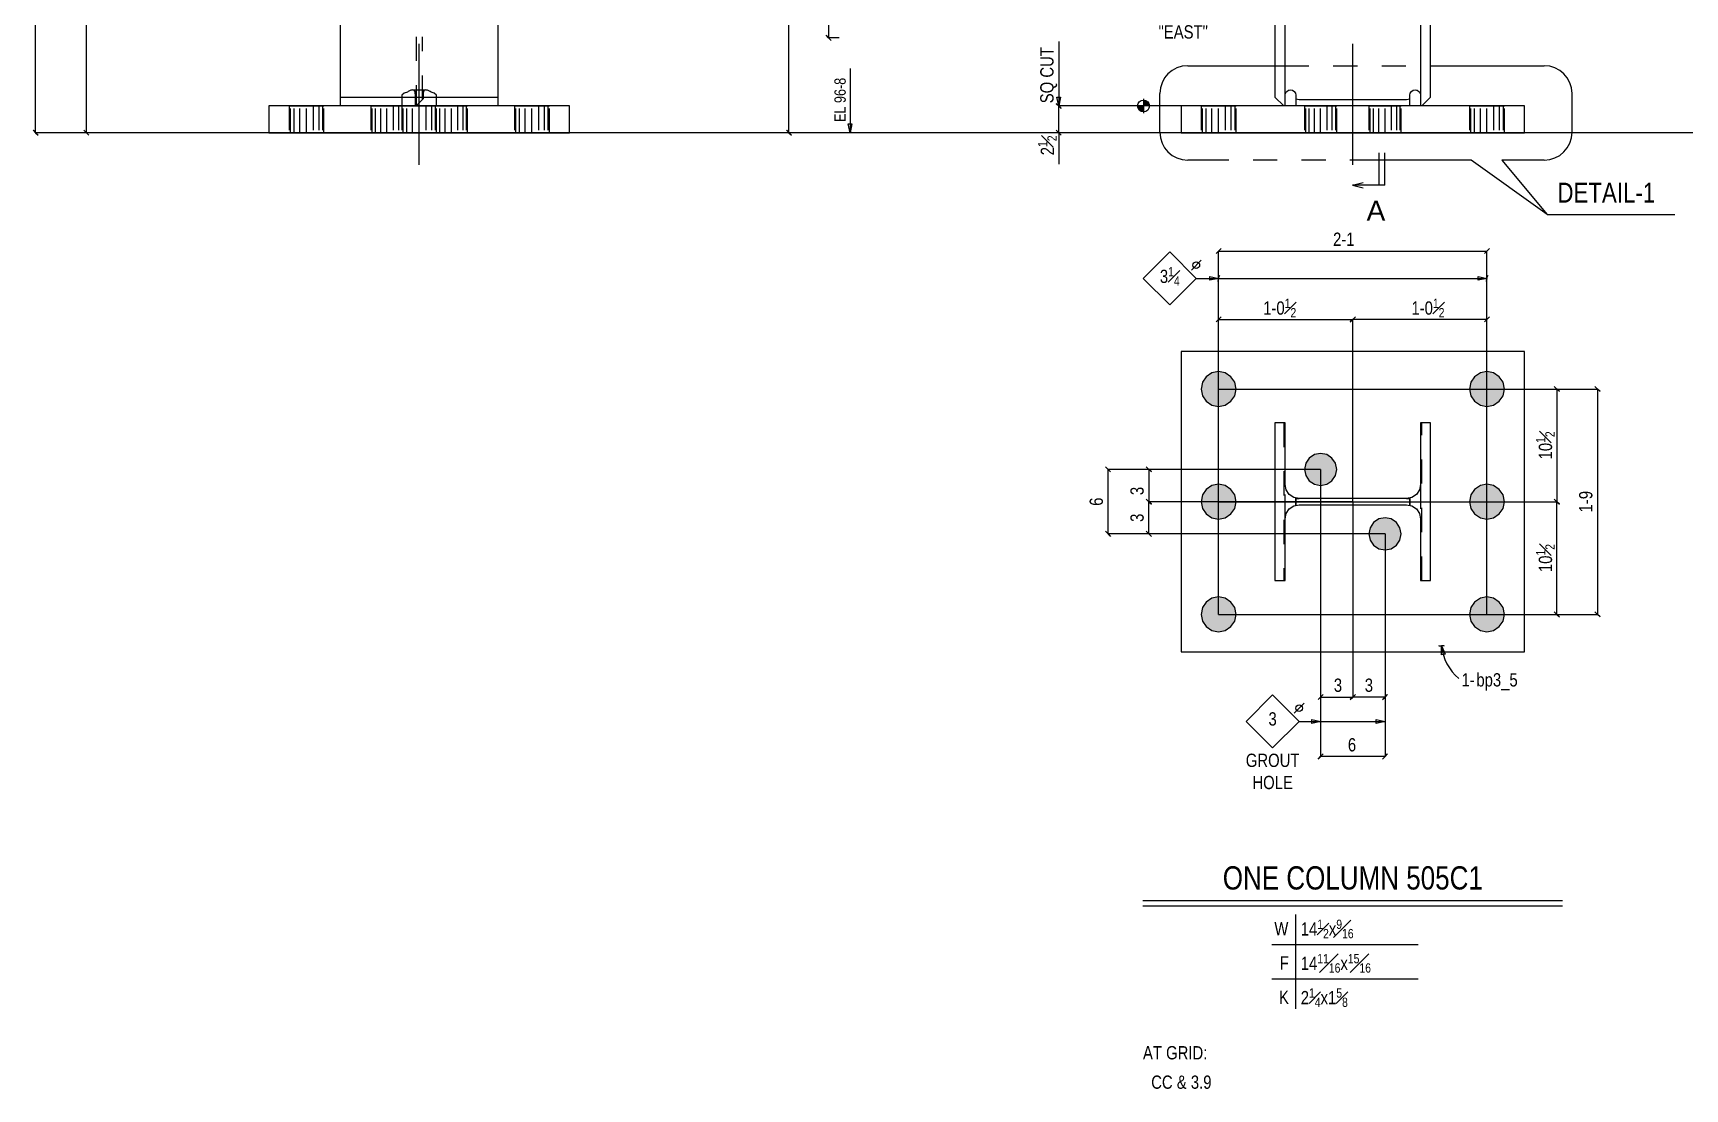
# Model space of a CAD drawing. Extents: x -282 to 52, y -129 to 139.
# Drawn here: x -280 to -126.1, y -129.1 to -30.7 of the extents above; entities that cross this region are included whole.
import ezdxf
from ezdxf.enums import TextEntityAlignment as Align

# ---------------------------------------------------------------- set-up
doc = ezdxf.new("R2010")
doc.units = 0
doc.header["$LTSCALE"] = 112.931405
doc.header["$MEASUREMENT"] = 0
for name, pattern in [('SDS2_5', [0.04, 0.02, -0.02]), ('SDS2_6', [0.2, 0.1, -0.05, 0, -0.05]), ('SDS2_8', [0.2, 0.1, -0.02, 0.02, -0.02, 0.02, -0.02])]:
    doc.linetypes.add(name, pattern=pattern)
doc.layers.get('0').update_dxf_attribs({"linetype": 'CONTINUOUS'})
for name, color, linetype in [('OUTLINE', 7, 'CONTINUOUS'), ('SYSTEM_ANNOTATION', 7, 'CONTINUOUS'), ('USER_ANNOTATION', 7, 'CONTINUOUS')]:
    doc.layers.add(name, color=color, linetype=linetype)
doc.styles.add('ARIAL', font='arial.ttf', dxfattribs={"height": 0.2})
doc.styles.add('ARIAL_1', font='arial.ttf', dxfattribs={"width": 0.8, "height": 0.2})

msp = doc.modelspace()

# ---------------------------------------------------------------- hatches: boundary and pattern name
for points in [[(-169.5, -62.25), (-170.12, -62.37), (-170.65, -62.73), (-171, -63.25), (-171.12, -63.88), (-171, -64.5), (-170.65, -65.02), (-170.12, -65.38), (-169.5, -65.5), (-168.88, -65.38), (-168.35, -65.02), (-168, -64.5), (-167.88, -63.88), (-168, -63.25), (-168.35, -62.73), (-168.88, -62.37), (-169.5, -62.25)], [(-144.5, -62.25), (-145.12, -62.37), (-145.65, -62.73), (-146, -63.25), (-146.12, -63.88), (-146, -64.5), (-145.65, -65.02), (-145.12, -65.38), (-144.5, -65.5), (-143.88, -65.38), (-143.35, -65.02), (-143, -64.5), (-142.88, -63.88), (-143, -63.25), (-143.35, -62.73), (-143.88, -62.37), (-144.5, -62.25)], [(-158.5, -71.38), (-158.61, -70.8), (-158.94, -70.31), (-159.43, -69.99), (-160, -69.88), (-160.57, -69.99), (-161.06, -70.31), (-161.39, -70.8), (-161.5, -71.38), (-161.39, -71.95), (-161.06, -72.44), (-160.57, -72.76), (-160, -72.88), (-159.43, -72.76), (-158.94, -72.44), (-158.61, -71.95), (-158.5, -71.38)], [(-169.5, -72.75), (-170.12, -72.87), (-170.65, -73.23), (-171, -73.75), (-171.12, -74.38), (-171, -75), (-170.65, -75.52), (-170.12, -75.88), (-169.5, -76), (-168.88, -75.88), (-168.35, -75.52), (-168, -75), (-167.88, -74.38), (-168, -73.75), (-168.35, -73.23), (-168.88, -72.87), (-169.5, -72.75)], [(-144.5, -72.75), (-145.12, -72.87), (-145.65, -73.23), (-146, -73.75), (-146.12, -74.38), (-146, -75), (-145.65, -75.52), (-145.12, -75.88), (-144.5, -76), (-143.88, -75.88), (-143.35, -75.52), (-143, -75), (-142.88, -74.38), (-143, -73.75), (-143.35, -73.23), (-143.88, -72.87), (-144.5, -72.75)], [(-152.5, -77.38), (-152.61, -76.8), (-152.94, -76.31), (-153.43, -75.99), (-154, -75.88), (-154.57, -75.99), (-155.06, -76.31), (-155.39, -76.8), (-155.5, -77.38), (-155.39, -77.95), (-155.06, -78.44), (-154.57, -78.76), (-154, -78.88), (-153.43, -78.76), (-152.94, -78.44), (-152.61, -77.95), (-152.5, -77.38)], [(-169.5, -83.25), (-170.12, -83.37), (-170.65, -83.73), (-171, -84.25), (-171.12, -84.88), (-171, -85.5), (-170.65, -86.02), (-170.12, -86.38), (-169.5, -86.5), (-168.88, -86.38), (-168.35, -86.02), (-168, -85.5), (-167.88, -84.88), (-168, -84.25), (-168.35, -83.73), (-168.88, -83.37), (-169.5, -83.25)], [(-144.5, -83.25), (-145.12, -83.37), (-145.65, -83.73), (-146, -84.25), (-146.12, -84.88), (-146, -85.5), (-145.65, -86.02), (-145.12, -86.38), (-144.5, -86.5), (-143.88, -86.38), (-143.35, -86.02), (-143, -85.5), (-142.88, -84.88), (-143, -84.25), (-143.35, -83.73), (-143.88, -83.37), (-144.5, -83.25)]]:
    msp.add_hatch(color=3).paths.add_polyline_path(points, flags=16)

# ---------------------------------------------------------------- linework, layer by layer
at = {"layer": 'OUTLINE', "color": 2, "linetype": 'CONTINUOUS'}
for p, q in [((-251.33, 98.12), (-251.33, -36.69)), ((-236.63, -36.69), (-236.63, 98.12)), ((-164.25, 98.12), (-164.25, -36.69)), ((-150.69, 98.12), (-150.69, -37.5)), ((-149.75, -36.69), (-149.75, 98.12)), ((-163.31, -37.5), (-163.31, -12.75)), ((-251.33, -36.69), (-236.63, -36.69)), ((-251.33, -36.69), (-251.33, -37.5)), ((-236.63, -37.5), (-236.63, -36.69)), ((-164.25, -36.69), (-163.43, -37.5)), ((-163.31, -36.5), (-163.27, -36.31)), ((-163.31, -37.5), (-163.31, -36.5)), ((-163.27, -36.31), (-163.21, -36.22)), ((-163.21, -36.22), (-163.16, -36.15)), ((-163.16, -36.15), (-163, -36.04)), ((-163, -36.04), (-162.93, -36.02)), ((-162.93, -36.02), (-162.81, -36)), ((-162.81, -36), (-162.62, -36.04)), ((-162.62, -36.04), (-162.5, -36.12)), ((-162.5, -36.12), (-162.46, -36.15)), ((-162.46, -36.15), (-162.35, -36.31)), ((-162.35, -36.31), (-162.31, -36.5)), ((-162.31, -36.5), (-162.31, -36.85)), ((-162.31, -36.85), (-162, -36.91)), ((-162.31, -36.85), (-162.31, -37.5)), ((-162, -36.91), (-152, -36.91)), ((-152, -36.91), (-151.69, -36.85)), ((-151.69, -36.5), (-151.65, -36.31)), ((-151.69, -36.85), (-151.69, -36.5)), ((-151.69, -37.5), (-151.69, -36.85)), ((-151.65, -36.31), (-151.54, -36.15)), ((-151.54, -36.15), (-151.5, -36.12)), ((-151.5, -36.12), (-151.38, -36.04)), ((-151.38, -36.04), (-151.19, -36)), ((-151.19, -36), (-151.07, -36.02)), ((-151.07, -36.02), (-151, -36.04)), ((-151, -36.04), (-150.84, -36.15)), ((-150.84, -36.15), (-150.79, -36.22)), ((-150.79, -36.22), (-150.73, -36.31)), ((-150.73, -36.31), (-150.69, -36.5)), ((-150.69, -36.5), (-150.69, -37.5)), ((-150.57, -37.5), (-149.75, -36.69)), ((-257.98, -37.5), (-257.98, -40)), ((-229.98, -37.5), (-257.98, -37.5)), ((-256.1, -37.49), (-256.1, -37.5)), ((-252.85, -37.5), (-252.85, -37.49)), ((-248.48, -37.49), (-248.48, -37.5)), ((-245.6, -37.49), (-245.6, -37.5)), ((-245.48, -37.5), (-245.48, -37.49)), ((-242.48, -37.49), (-242.48, -37.5)), ((-242.35, -37.5), (-242.35, -37.49)), ((-239.48, -37.5), (-239.48, -37.49)), ((-235.1, -37.49), (-235.1, -37.5)), ((-231.85, -37.5), (-231.85, -37.49)), ((-229.98, -40), (-229.98, -37.5)), ((-173, -37.5), (-173, -40)), ((-141, -37.5), (-173, -37.5)), ((-171.12, -37.49), (-171.12, -37.5)), ((-167.88, -37.5), (-167.88, -37.49)), ((-161.5, -37.49), (-161.5, -37.5)), ((-158.5, -37.5), (-158.5, -37.49)), ((-155.5, -37.49), (-155.5, -37.5)), ((-152.5, -37.5), (-152.5, -37.49)), ((-146.12, -37.49), (-146.12, -37.5)), ((-142.88, -37.5), (-142.88, -37.49)), ((-141, -40), (-141, -37.5)), ((-257.98, -40), (-229.98, -40)), ((-256.1, -40), (-256.1, -40.01)), ((-252.85, -40.01), (-252.85, -40)), ((-248.48, -40), (-248.48, -40.01)), ((-245.6, -40), (-245.6, -40.01)), ((-245.48, -40.01), (-245.48, -40)), ((-242.48, -40), (-242.48, -40.01)), ((-242.35, -40.01), (-242.35, -40)), ((-239.48, -40.01), (-239.48, -40)), ((-235.1, -40), (-235.1, -40.01)), ((-231.85, -40.01), (-231.85, -40)), ((-173, -40), (-141, -40)), ((-171.12, -40), (-171.12, -40.01)), ((-167.88, -40.01), (-167.88, -40)), ((-161.5, -40), (-161.5, -40.01)), ((-158.5, -40.01), (-158.5, -40)), ((-155.5, -40), (-155.5, -40.01)), ((-152.5, -40.01), (-152.5, -40)), ((-146.12, -40), (-146.12, -40.01)), ((-142.88, -40.01), (-142.88, -40)), ((-141, -60.38), (-173, -60.38)), ((-173, -60.38), (-173, -88.38)), ((-141, -88.38), (-141, -60.38)), ((-163.31, -67.03), (-164.25, -67.03)), ((-164.25, -67.03), (-164.25, -81.73)), ((-163.31, -72.77), (-163.31, -67.03)), ((-149.75, -67.03), (-150.69, -67.03)), ((-150.69, -67.03), (-150.69, -72.77)), ((-149.75, -81.73), (-149.75, -67.03)), ((-163.21, -73.27), (-163.31, -72.77)), ((-162.93, -73.7), (-163.21, -73.27)), ((-162.5, -73.98), (-162.93, -73.7)), ((-151.07, -73.7), (-151.5, -73.98)), ((-150.79, -73.27), (-151.07, -73.7)), ((-150.69, -72.77), (-150.79, -73.27)), ((-163.21, -75.48), (-162.93, -75.05)), ((-162.93, -75.05), (-162.5, -74.77)), ((-162, -74.08), (-162.5, -73.98)), ((-162.5, -74.77), (-162, -74.67)), ((-152, -74.08), (-162, -74.08)), ((-162, -74.67), (-152, -74.67)), ((-151.5, -73.98), (-152, -74.08)), ((-152, -74.67), (-151.5, -74.77)), ((-151.5, -74.77), (-151.07, -75.05)), ((-151.07, -75.05), (-150.79, -75.48)), ((-163.31, -75.98), (-163.21, -75.48)), ((-163.31, -81.73), (-163.31, -75.98)), ((-150.79, -75.48), (-150.69, -75.98)), ((-150.69, -75.98), (-150.69, -81.73)), ((-164.25, -81.73), (-163.31, -81.73)), ((-150.69, -81.73), (-149.75, -81.73)), ((-173, -88.38), (-141, -88.38))]:
    msp.add_line(p, q, dxfattribs=at)
at = {"layer": 'OUTLINE', "color": 1, "linetype": 'SDS2_5'}
for p, q in [((-244.27, -31.05), (-244.27, -37.5)), ((-243.68, -36.91), (-243.68, -31.05)), ((-245.39, -36.31), (-245.58, -36.5)), ((-245.58, -36.5), (-245.58, -37.5)), ((-245.08, -36.22), (-245.39, -36.31)), ((-245.01, -36.15), (-245.08, -36.22)), ((-244.77, -36.04), (-245.01, -36.15)), ((-244.66, -36.02), (-244.77, -36.04)), ((-244.58, -36), (-244.66, -36.02)), ((-244.45, -36.04), (-244.58, -36)), ((-244.58, -36), (-243.38, -36)), ((-244.37, -36.12), (-244.45, -36.04)), ((-244.36, -36.15), (-244.37, -36.12)), ((-244.34, -36.31), (-244.36, -36.15)), ((-244.33, -36.5), (-244.34, -36.31)), ((-244.33, -36.69), (-244.33, -36.5)), ((-244.33, -37.49), (-244.33, -36.69)), ((-243.62, -36.85), (-244.27, -37.49)), ((-243.61, -36.31), (-243.62, -36.5)), ((-243.62, -36.5), (-243.62, -36.69)), ((-243.62, -36.69), (-243.62, -36.85)), ((-243.59, -36.15), (-243.61, -36.31)), ((-243.58, -36.12), (-243.59, -36.15)), ((-243.5, -36.04), (-243.58, -36.12)), ((-243.38, -36), (-243.5, -36.04)), ((-243.3, -36.02), (-243.38, -36)), ((-243.19, -36.04), (-243.3, -36.02)), ((-242.95, -36.15), (-243.19, -36.04)), ((-242.87, -36.22), (-242.95, -36.15)), ((-242.57, -36.31), (-242.87, -36.22)), ((-242.38, -36.5), (-242.57, -36.31)), ((-242.38, -37.5), (-242.38, -36.5)), ((-256.1, -37.49), (-255.98, -37.49)), ((-256.1, -37.5), (-256.1, -40)), ((-255.98, -37.5), (-255.98, -37.49)), ((-255.98, -37.49), (-255.63, -37.49)), ((-255.98, -40), (-255.98, -37.5)), ((-255.63, -37.5), (-255.63, -37.49)), ((-255.63, -37.49), (-255.1, -37.49)), ((-255.63, -40), (-255.63, -37.5)), ((-255.1, -37.5), (-255.1, -37.49)), ((-255.1, -37.49), (-254.48, -37.49)), ((-255.1, -40), (-255.1, -37.5)), ((-254.48, -37.5), (-254.48, -37.49)), ((-254.48, -37.49), (-253.86, -37.49)), ((-254.48, -40), (-254.48, -37.5)), ((-253.86, -37.49), (-253.86, -37.5)), ((-253.86, -37.49), (-253.33, -37.49)), ((-253.86, -37.5), (-253.86, -40)), ((-253.33, -37.49), (-253.33, -37.5)), ((-253.33, -37.49), (-252.98, -37.49)), ((-253.33, -37.5), (-253.33, -40)), ((-252.98, -37.49), (-252.98, -37.5)), ((-252.98, -37.49), (-252.85, -37.49)), ((-252.98, -37.5), (-252.98, -40)), ((-252.85, -40), (-252.85, -37.5)), ((-248.48, -37.49), (-248.36, -37.49)), ((-248.48, -37.5), (-248.48, -40)), ((-248.36, -37.5), (-248.36, -37.49)), ((-248.36, -37.49), (-248.04, -37.49)), ((-248.36, -40), (-248.36, -37.5)), ((-248.04, -37.5), (-248.04, -37.49)), ((-248.04, -37.49), (-247.55, -37.49)), ((-248.04, -40), (-248.04, -37.5)), ((-247.55, -37.5), (-247.55, -37.49)), ((-247.55, -37.49), (-246.98, -37.49)), ((-247.55, -40), (-247.55, -37.5)), ((-246.98, -37.5), (-246.98, -37.49)), ((-246.98, -37.49), (-246.4, -37.49)), ((-246.98, -40), (-246.98, -37.5)), ((-246.4, -37.49), (-246.4, -37.5)), ((-246.4, -37.49), (-245.92, -37.49)), ((-246.4, -37.5), (-246.4, -40)), ((-245.92, -37.49), (-245.92, -37.5)), ((-245.92, -37.49), (-245.59, -37.49)), ((-245.92, -37.5), (-245.92, -40)), ((-245.6, -37.49), (-245.48, -37.49)), ((-245.6, -37.5), (-245.6, -40)), ((-245.59, -37.49), (-245.59, -37.5)), ((-245.59, -37.49), (-245.48, -37.49)), ((-245.59, -37.5), (-245.59, -40)), ((-245.48, -37.5), (-245.48, -37.49)), ((-245.48, -37.49), (-245.13, -37.49)), ((-245.48, -40), (-245.48, -37.5)), ((-245.48, -40), (-245.48, -37.5)), ((-245.13, -37.5), (-245.13, -37.49)), ((-245.13, -37.49), (-244.6, -37.49)), ((-245.13, -40), (-245.13, -37.5)), ((-244.6, -37.5), (-244.6, -37.49)), ((-244.6, -37.49), (-243.98, -37.49)), ((-244.6, -40), (-244.6, -37.5)), ((-244.33, -37.5), (-244.33, -37.49)), ((-244.27, -37.49), (-244.27, -37.5)), ((-243.98, -37.5), (-243.98, -37.49)), ((-243.98, -37.49), (-243.36, -37.49)), ((-243.98, -40), (-243.98, -37.5)), ((-243.36, -37.49), (-243.36, -37.5)), ((-243.36, -37.49), (-242.83, -37.49)), ((-243.36, -37.5), (-243.36, -40)), ((-242.83, -37.49), (-242.83, -37.5)), ((-242.83, -37.49), (-242.48, -37.49)), ((-242.83, -37.5), (-242.83, -40)), ((-242.48, -37.49), (-242.48, -37.5)), ((-242.48, -37.49), (-242.35, -37.49)), ((-242.48, -37.49), (-242.36, -37.49)), ((-242.48, -37.5), (-242.48, -40)), ((-242.48, -37.5), (-242.48, -40)), ((-242.36, -37.5), (-242.36, -37.49)), ((-242.36, -37.49), (-242.04, -37.49)), ((-242.36, -40), (-242.36, -37.5)), ((-242.35, -40), (-242.35, -37.5)), ((-242.04, -37.5), (-242.04, -37.49)), ((-242.04, -37.49), (-241.55, -37.49)), ((-242.04, -40), (-242.04, -37.5)), ((-241.55, -37.5), (-241.55, -37.49)), ((-241.55, -37.49), (-240.98, -37.49)), ((-241.55, -40), (-241.55, -37.5)), ((-240.98, -37.5), (-240.98, -37.49)), ((-240.98, -37.49), (-240.4, -37.49)), ((-240.98, -40), (-240.98, -37.5)), ((-240.4, -37.49), (-240.4, -37.5)), ((-240.4, -37.49), (-239.92, -37.49)), ((-240.4, -37.5), (-240.4, -40)), ((-239.92, -37.49), (-239.92, -37.5)), ((-239.92, -37.49), (-239.59, -37.49)), ((-239.92, -37.5), (-239.92, -40)), ((-239.59, -37.49), (-239.59, -37.5)), ((-239.59, -37.49), (-239.48, -37.49)), ((-239.59, -37.5), (-239.59, -40)), ((-239.48, -40), (-239.48, -37.5)), ((-235.1, -37.49), (-234.98, -37.49)), ((-235.1, -37.5), (-235.1, -40)), ((-234.98, -37.5), (-234.98, -37.49)), ((-234.98, -37.49), (-234.63, -37.49)), ((-234.98, -40), (-234.98, -37.5)), ((-234.63, -37.5), (-234.63, -37.49)), ((-234.63, -37.49), (-234.1, -37.49)), ((-234.63, -40), (-234.63, -37.5)), ((-234.1, -37.5), (-234.1, -37.49)), ((-234.1, -37.49), (-233.48, -37.49)), ((-234.1, -40), (-234.1, -37.5)), ((-233.48, -37.5), (-233.48, -37.49)), ((-233.48, -37.49), (-232.86, -37.49)), ((-233.48, -40), (-233.48, -37.5)), ((-232.86, -37.49), (-232.86, -37.5)), ((-232.86, -37.49), (-232.33, -37.49)), ((-232.86, -37.5), (-232.86, -40)), ((-232.33, -37.49), (-232.33, -37.5)), ((-232.33, -37.49), (-231.98, -37.49)), ((-232.33, -37.5), (-232.33, -40)), ((-231.98, -37.49), (-231.98, -37.5)), ((-231.98, -37.49), (-231.85, -37.49)), ((-231.98, -37.5), (-231.98, -40)), ((-231.85, -40), (-231.85, -37.5)), ((-171.12, -37.49), (-171, -37.49)), ((-171.12, -37.5), (-171.12, -40)), ((-171, -37.5), (-171, -37.49)), ((-171, -37.49), (-170.65, -37.49)), ((-171, -40), (-171, -37.5)), ((-170.65, -37.5), (-170.65, -37.49)), ((-170.65, -37.49), (-170.12, -37.49)), ((-170.65, -40), (-170.65, -37.5)), ((-170.12, -37.5), (-170.12, -37.49)), ((-170.12, -37.49), (-169.5, -37.49)), ((-170.12, -40), (-170.12, -37.5)), ((-169.5, -37.5), (-169.5, -37.49)), ((-169.5, -37.49), (-168.88, -37.49)), ((-169.5, -40), (-169.5, -37.5)), ((-168.88, -37.49), (-168.88, -37.5)), ((-168.88, -37.49), (-168.35, -37.49)), ((-168.88, -37.5), (-168.88, -40)), ((-168.35, -37.49), (-168.35, -37.5)), ((-168.35, -37.49), (-168, -37.49)), ((-168.35, -37.5), (-168.35, -40)), ((-168, -37.49), (-168, -37.5)), ((-168, -37.49), (-167.88, -37.49)), ((-168, -37.5), (-168, -40)), ((-167.88, -40), (-167.88, -37.5)), ((-161.5, -37.49), (-161.39, -37.49)), ((-161.5, -37.5), (-161.5, -40)), ((-161.39, -37.5), (-161.39, -37.49)), ((-161.39, -37.49), (-161.06, -37.49)), ((-161.39, -40), (-161.39, -37.5)), ((-161.06, -37.5), (-161.06, -37.49)), ((-161.06, -37.49), (-160.57, -37.49)), ((-161.06, -40), (-161.06, -37.5)), ((-160.57, -37.5), (-160.57, -37.49)), ((-160.57, -37.49), (-160, -37.49)), ((-160.57, -40), (-160.57, -37.5)), ((-160, -37.5), (-160, -37.49)), ((-160, -37.49), (-159.43, -37.49)), ((-160, -40), (-160, -37.5)), ((-159.43, -37.49), (-159.43, -37.5)), ((-159.43, -37.49), (-158.94, -37.49)), ((-159.43, -37.5), (-159.43, -40)), ((-158.94, -37.49), (-158.94, -37.5)), ((-158.94, -37.49), (-158.61, -37.49)), ((-158.94, -37.5), (-158.94, -40)), ((-158.61, -37.49), (-158.61, -37.5)), ((-158.61, -37.49), (-158.5, -37.49)), ((-158.61, -37.5), (-158.61, -40)), ((-158.5, -40), (-158.5, -37.5)), ((-155.5, -37.49), (-155.39, -37.49)), ((-155.5, -37.5), (-155.5, -40)), ((-155.39, -37.5), (-155.39, -37.49)), ((-155.39, -37.49), (-155.06, -37.49)), ((-155.39, -40), (-155.39, -37.5)), ((-155.06, -37.5), (-155.06, -37.49)), ((-155.06, -37.49), (-154.57, -37.49)), ((-155.06, -40), (-155.06, -37.5)), ((-154.57, -37.5), (-154.57, -37.49)), ((-154.57, -37.49), (-154, -37.49)), ((-154.57, -40), (-154.57, -37.5)), ((-154, -37.5), (-154, -37.49)), ((-154, -37.49), (-153.43, -37.49)), ((-154, -40), (-154, -37.5)), ((-153.43, -37.49), (-153.43, -37.5)), ((-153.43, -37.49), (-152.94, -37.49)), ((-153.43, -37.5), (-153.43, -40)), ((-152.94, -37.49), (-152.94, -37.5)), ((-152.94, -37.49), (-152.61, -37.49)), ((-152.94, -37.5), (-152.94, -40)), ((-152.61, -37.49), (-152.61, -37.5)), ((-152.61, -37.49), (-152.5, -37.49)), ((-152.61, -37.5), (-152.61, -40)), ((-152.5, -40), (-152.5, -37.5)), ((-146.12, -37.49), (-146, -37.49)), ((-146.12, -37.5), (-146.12, -40)), ((-146, -37.5), (-146, -37.49)), ((-146, -37.49), (-145.65, -37.49)), ((-146, -40), (-146, -37.5)), ((-145.65, -37.5), (-145.65, -37.49)), ((-145.65, -37.49), (-145.12, -37.49)), ((-145.65, -40), (-145.65, -37.5)), ((-145.12, -37.5), (-145.12, -37.49)), ((-145.12, -37.49), (-144.5, -37.49)), ((-145.12, -40), (-145.12, -37.5)), ((-144.5, -37.5), (-144.5, -37.49)), ((-144.5, -37.49), (-143.88, -37.49)), ((-144.5, -40), (-144.5, -37.5)), ((-143.88, -37.49), (-143.88, -37.5)), ((-143.88, -37.49), (-143.35, -37.49)), ((-143.88, -37.5), (-143.88, -40)), ((-143.35, -37.49), (-143.35, -37.5)), ((-143.35, -37.49), (-143, -37.49)), ((-143.35, -37.5), (-143.35, -40)), ((-143, -37.49), (-143, -37.5)), ((-143, -37.49), (-142.88, -37.49)), ((-143, -37.5), (-143, -40)), ((-142.88, -40), (-142.88, -37.5)), ((-255.98, -40.01), (-256.1, -40.01)), ((-255.98, -40.01), (-255.98, -40)), ((-255.63, -40.01), (-255.98, -40.01)), ((-255.63, -40.01), (-255.63, -40)), ((-255.1, -40.01), (-255.63, -40.01)), ((-255.1, -40.01), (-255.1, -40)), ((-254.48, -40.01), (-255.1, -40.01)), ((-254.48, -40.01), (-254.48, -40)), ((-253.86, -40.01), (-254.48, -40.01)), ((-253.86, -40), (-253.86, -40.01)), ((-253.33, -40.01), (-253.86, -40.01)), ((-253.33, -40), (-253.33, -40.01)), ((-252.98, -40.01), (-253.33, -40.01)), ((-252.98, -40), (-252.98, -40.01)), ((-252.85, -40.01), (-252.98, -40.01)), ((-248.36, -40.01), (-248.48, -40.01)), ((-248.36, -40.01), (-248.36, -40)), ((-248.04, -40.01), (-248.36, -40.01)), ((-248.04, -40.01), (-248.04, -40)), ((-247.55, -40.01), (-248.04, -40.01)), ((-247.55, -40.01), (-247.55, -40)), ((-246.98, -40.01), (-247.55, -40.01)), ((-246.98, -40.01), (-246.98, -40)), ((-246.4, -40.01), (-246.98, -40.01)), ((-246.4, -40), (-246.4, -40.01)), ((-245.92, -40.01), (-246.4, -40.01)), ((-245.92, -40), (-245.92, -40.01)), ((-245.59, -40.01), (-245.92, -40.01)), ((-245.48, -40.01), (-245.6, -40.01)), ((-245.59, -40), (-245.59, -40.01)), ((-245.48, -40.01), (-245.59, -40.01)), ((-245.48, -40.01), (-245.48, -40)), ((-245.13, -40.01), (-245.48, -40.01)), ((-245.13, -40.01), (-245.13, -40)), ((-244.6, -40.01), (-245.13, -40.01)), ((-244.6, -40.01), (-244.6, -40)), ((-243.98, -40.01), (-244.6, -40.01)), ((-243.98, -40.01), (-243.98, -40)), ((-243.36, -40.01), (-243.98, -40.01)), ((-243.36, -40), (-243.36, -40.01)), ((-242.83, -40.01), (-243.36, -40.01)), ((-242.83, -40), (-242.83, -40.01)), ((-242.48, -40.01), (-242.83, -40.01)), ((-242.48, -40), (-242.48, -40.01)), ((-242.35, -40.01), (-242.48, -40.01)), ((-242.36, -40.01), (-242.48, -40.01)), ((-242.36, -40.01), (-242.36, -40)), ((-242.04, -40.01), (-242.36, -40.01)), ((-242.04, -40.01), (-242.04, -40)), ((-241.55, -40.01), (-242.04, -40.01)), ((-241.55, -40.01), (-241.55, -40)), ((-240.98, -40.01), (-241.55, -40.01)), ((-240.98, -40.01), (-240.98, -40)), ((-240.4, -40.01), (-240.98, -40.01)), ((-240.4, -40), (-240.4, -40.01)), ((-239.92, -40.01), (-240.4, -40.01)), ((-239.92, -40), (-239.92, -40.01)), ((-239.59, -40.01), (-239.92, -40.01)), ((-239.59, -40), (-239.59, -40.01)), ((-239.48, -40.01), (-239.59, -40.01)), ((-234.98, -40.01), (-235.1, -40.01)), ((-234.98, -40.01), (-234.98, -40)), ((-234.63, -40.01), (-234.98, -40.01)), ((-234.63, -40.01), (-234.63, -40)), ((-234.1, -40.01), (-234.63, -40.01)), ((-234.1, -40.01), (-234.1, -40)), ((-233.48, -40.01), (-234.1, -40.01)), ((-233.48, -40.01), (-233.48, -40)), ((-232.86, -40.01), (-233.48, -40.01)), ((-232.86, -40), (-232.86, -40.01)), ((-232.33, -40.01), (-232.86, -40.01)), ((-232.33, -40), (-232.33, -40.01)), ((-231.98, -40.01), (-232.33, -40.01)), ((-231.98, -40), (-231.98, -40.01)), ((-231.85, -40.01), (-231.98, -40.01)), ((-171, -40.01), (-171.12, -40.01)), ((-171, -40.01), (-171, -40)), ((-170.65, -40.01), (-171, -40.01)), ((-170.65, -40.01), (-170.65, -40)), ((-170.12, -40.01), (-170.65, -40.01)), ((-170.12, -40.01), (-170.12, -40)), ((-169.5, -40.01), (-170.12, -40.01)), ((-169.5, -40.01), (-169.5, -40)), ((-168.88, -40.01), (-169.5, -40.01)), ((-168.88, -40), (-168.88, -40.01)), ((-168.35, -40.01), (-168.88, -40.01)), ((-168.35, -40), (-168.35, -40.01)), ((-168, -40.01), (-168.35, -40.01)), ((-168, -40), (-168, -40.01)), ((-167.88, -40.01), (-168, -40.01)), ((-161.39, -40.01), (-161.5, -40.01)), ((-161.39, -40.01), (-161.39, -40)), ((-161.06, -40.01), (-161.39, -40.01)), ((-161.06, -40.01), (-161.06, -40)), ((-160.57, -40.01), (-161.06, -40.01)), ((-160.57, -40.01), (-160.57, -40)), ((-160, -40.01), (-160.57, -40.01)), ((-160, -40.01), (-160, -40)), ((-159.43, -40.01), (-160, -40.01)), ((-159.43, -40), (-159.43, -40.01)), ((-158.94, -40.01), (-159.43, -40.01)), ((-158.94, -40), (-158.94, -40.01)), ((-158.61, -40.01), (-158.94, -40.01)), ((-158.61, -40), (-158.61, -40.01)), ((-158.5, -40.01), (-158.61, -40.01)), ((-155.39, -40.01), (-155.5, -40.01)), ((-155.39, -40.01), (-155.39, -40)), ((-155.06, -40.01), (-155.39, -40.01)), ((-155.06, -40.01), (-155.06, -40)), ((-154.57, -40.01), (-155.06, -40.01)), ((-154.57, -40.01), (-154.57, -40)), ((-154, -40.01), (-154.57, -40.01)), ((-154, -40.01), (-154, -40)), ((-153.43, -40.01), (-154, -40.01)), ((-153.43, -40), (-153.43, -40.01)), ((-152.94, -40.01), (-153.43, -40.01)), ((-152.94, -40), (-152.94, -40.01)), ((-152.61, -40.01), (-152.94, -40.01)), ((-152.61, -40), (-152.61, -40.01)), ((-152.5, -40.01), (-152.61, -40.01)), ((-146, -40.01), (-146.12, -40.01)), ((-146, -40.01), (-146, -40)), ((-145.65, -40.01), (-146, -40.01)), ((-145.65, -40.01), (-145.65, -40)), ((-145.12, -40.01), (-145.65, -40.01)), ((-145.12, -40.01), (-145.12, -40)), ((-144.5, -40.01), (-145.12, -40.01)), ((-144.5, -40.01), (-144.5, -40)), ((-143.88, -40.01), (-144.5, -40.01)), ((-143.88, -40), (-143.88, -40.01)), ((-143.35, -40.01), (-143.88, -40.01)), ((-143.35, -40), (-143.35, -40.01)), ((-143, -40.01), (-143.35, -40.01)), ((-143, -40), (-143, -40.01)), ((-142.88, -40.01), (-143, -40.01)), ((-163.43, -67.03), (-163.43, -81.73)), ((-150.57, -81.73), (-150.57, -67.03)), ((-163.31, -75.98), (-163.31, -72.78)), ((-150.69, -72.78), (-150.69, -75.98)), ((-162.31, -74.02), (-162.31, -74.73)), ((-162.31, -74.08), (-162.31, -74.02)), ((-162.31, -74.73), (-162.31, -74.08)), ((-162.31, -74.08), (-162, -74.08)), ((-152, -74.08), (-151.69, -74.08)), ((-151.69, -74.73), (-151.69, -74.02)), ((-151.69, -74.02), (-151.69, -74.08)), ((-151.69, -74.08), (-151.69, -74.73))]:
    msp.add_line(p, q, dxfattribs=at)
at = {"layer": 'OUTLINE', "color": 1, "linetype": 'CONTINUOUS'}
for points in [[(-169.5, -62.25), (-170.12, -62.37), (-170.65, -62.73), (-171, -63.25), (-171.12, -63.88), (-171, -64.5), (-170.65, -65.02), (-170.12, -65.38), (-169.5, -65.5), (-168.88, -65.38), (-168.35, -65.02), (-168, -64.5), (-167.88, -63.88), (-168, -63.25), (-168.35, -62.73), (-168.88, -62.37), (-169.5, -62.25)], [(-144.5, -62.25), (-145.12, -62.37), (-145.65, -62.73), (-146, -63.25), (-146.12, -63.88), (-146, -64.5), (-145.65, -65.02), (-145.12, -65.38), (-144.5, -65.5), (-143.88, -65.38), (-143.35, -65.02), (-143, -64.5), (-142.88, -63.88), (-143, -63.25), (-143.35, -62.73), (-143.88, -62.37), (-144.5, -62.25)], [(-158.5, -71.38), (-158.61, -70.8), (-158.94, -70.31), (-159.43, -69.99), (-160, -69.88), (-160.57, -69.99), (-161.06, -70.31), (-161.39, -70.8), (-161.5, -71.38), (-161.39, -71.95), (-161.06, -72.44), (-160.57, -72.76), (-160, -72.88), (-159.43, -72.76), (-158.94, -72.44), (-158.61, -71.95), (-158.5, -71.38)], [(-169.5, -72.75), (-170.12, -72.87), (-170.65, -73.23), (-171, -73.75), (-171.12, -74.38), (-171, -75), (-170.65, -75.52), (-170.12, -75.88), (-169.5, -76), (-168.88, -75.88), (-168.35, -75.52), (-168, -75), (-167.88, -74.38), (-168, -73.75), (-168.35, -73.23), (-168.88, -72.87), (-169.5, -72.75)], [(-144.5, -72.75), (-145.12, -72.87), (-145.65, -73.23), (-146, -73.75), (-146.12, -74.38), (-146, -75), (-145.65, -75.52), (-145.12, -75.88), (-144.5, -76), (-143.88, -75.88), (-143.35, -75.52), (-143, -75), (-142.88, -74.38), (-143, -73.75), (-143.35, -73.23), (-143.88, -72.87), (-144.5, -72.75)], [(-152.5, -77.38), (-152.61, -76.8), (-152.94, -76.31), (-153.43, -75.99), (-154, -75.88), (-154.57, -75.99), (-155.06, -76.31), (-155.39, -76.8), (-155.5, -77.38), (-155.39, -77.95), (-155.06, -78.44), (-154.57, -78.76), (-154, -78.88), (-153.43, -78.76), (-152.94, -78.44), (-152.61, -77.95), (-152.5, -77.38)], [(-169.5, -83.25), (-170.12, -83.37), (-170.65, -83.73), (-171, -84.25), (-171.12, -84.88), (-171, -85.5), (-170.65, -86.02), (-170.12, -86.38), (-169.5, -86.5), (-168.88, -86.38), (-168.35, -86.02), (-168, -85.5), (-167.88, -84.88), (-168, -84.25), (-168.35, -83.73), (-168.88, -83.37), (-169.5, -83.25)], [(-144.5, -83.25), (-145.12, -83.37), (-145.65, -83.73), (-146, -84.25), (-146.12, -84.88), (-146, -85.5), (-145.65, -86.02), (-145.12, -86.38), (-144.5, -86.5), (-143.88, -86.38), (-143.35, -86.02), (-143, -85.5), (-142.88, -84.88), (-143, -84.25), (-143.35, -83.73), (-143.88, -83.37), (-144.5, -83.25)]]:
    msp.add_lwpolyline(points, close=True, dxfattribs=at)
at = {"layer": 'SYSTEM_ANNOTATION', "color": 1, "linetype": 'CONTINUOUS'}
for p, q in [((-279.72, -40), (-279.72, 98.75)), ((-274.98, -40), (-274.98, 7)), ((-209.54, -40), (-209.54, -12.25)), ((-205.84, -12.25), (-205.84, -31.15)), ((-205.84, -31.15), (-206.07, -30.91)), ((-206.07, -30.91), (-205.6, -31.39)), ((-205.6, -31.39), (-205.84, -31.15)), ((-204.84, -31.15), (-205.84, -31.15)), ((-203.84, -34), (-203.84, -40)), ((-176.5, -36.84), (-176.5, -38.16)), ((-175.84, -37.5), (-177.16, -37.5)), ((-173.25, -37.5), (-176.5, -37.5)), ((-279.48, -40.24), (-279.95, -39.76)), ((-279.95, -39.76), (-279.72, -40)), ((-57.26, -40), (-279.72, -40)), ((-279.72, -40), (-279.48, -40.24)), ((-274.74, -40.24), (-275.21, -39.76)), ((-275.21, -39.76), (-274.98, -40)), ((-242.98, -40), (-274.98, -40)), ((-274.98, -40), (-274.74, -40.24)), ((-209.3, -40.24), (-209.77, -39.76)), ((-209.77, -39.76), (-209.54, -40)), ((-156, -40), (-209.54, -40)), ((-209.54, -40), (-209.3, -40.24)), ((-203.84, -40), (-204.02, -39.17)), ((-204.02, -39.17), (-203.66, -39.17)), ((-203.66, -39.17), (-203.84, -40)), ((-203.84, -40), (-203.84, -40)), ((-162.35, -112.85), (-162.35, -121.65)), ((-164.54, -115.65), (-150.92, -115.65)), ((-164.54, -118.85), (-150.92, -118.85))]:
    msp.add_line(p, q, dxfattribs=at)
at = {"layer": 'SYSTEM_ANNOTATION', "color": 1, "linetype": 'SDS2_6'}
for p, q in [((-243.98, -43), (-243.98, -31.05)), ((-157, -43), (-157, -31.05))]:
    msp.add_line(p, q, dxfattribs=at)
at = {"layer": 'SYSTEM_ANNOTATION', "color": 3, "linetype": 'CONTINUOUS'}
for p, q in [((-176.5, -37.6), (-177.04, -37.6)), ((-176.5, -37.7), (-177.01, -37.7)), ((-176.5, -37.8), (-176.96, -37.8)), ((-176.5, -37.9), (-176.88, -37.9)), ((-176.5, -38), (-176.73, -38)), ((-176.5, -37), (-176.27, -37)), ((-176.5, -37.1), (-176.12, -37.1)), ((-176.5, -37.2), (-176.04, -37.2)), ((-176.5, -37.3), (-175.99, -37.3)), ((-176.5, -37.4), (-175.96, -37.4)), ((-154.53, -44.87), (-154.53, -41.87)), ((-154.03, -44.87), (-154.03, -41.87)), ((-157.03, -44.87), (-156.03, -44.62)), ((-154.03, -44.87), (-157.03, -44.87)), ((-157.03, -44.87), (-156.03, -45.12)), ((-176.55, -111.55), (-137.45, -111.55)), ((-176.55, -112.05), (-137.45, -112.05))]:
    msp.add_line(p, q, dxfattribs=at)
at = {"layer": 'SYSTEM_ANNOTATION', "color": 1, "linetype": 'CONTINUOUS'}
msp.add_circle((-176.5, -37.5), 0.55, dxfattribs=at)
at = {"layer": 'USER_ANNOTATION', "color": 1, "linetype": 'CONTINUOUS'}
for p, q in [((-184.4, -31.5), (-184.4, -37.5)), ((-184.4, -37.5), (-184.58, -36.67)), ((-184.58, -36.67), (-184.22, -36.67)), ((-184.22, -36.67), (-184.4, -37.5)), ((-184.16, -37.74), (-184.64, -37.26)), ((-184.64, -37.26), (-184.4, -37.5)), ((-184.4, -40), (-184.4, -37.5)), ((-184.4, -37.5), (-184.16, -37.74)), ((-157, -37.5), (-184.4, -37.5)), ((-184.4, -37.5), (-184.4, -37.5)), ((-184.16, -40.24), (-184.64, -39.76)), ((-184.64, -39.76), (-184.4, -40)), ((-157, -40), (-184.4, -40)), ((-184.4, -40), (-184.4, -42.94)), ((-184.4, -40), (-184.16, -40.24)), ((-169.74, -51.26), (-169.26, -50.78)), ((-169.26, -50.78), (-169.5, -51.02)), ((-144.74, -51.26), (-144.26, -50.78)), ((-144.26, -50.78), (-144.5, -51.02)), ((-174.05, -51.1), (-176.52, -53.57)), ((-171.58, -53.57), (-174.05, -51.1)), ((-172.04, -52.8), (-171.12, -51.87)), ((-169.5, -51.02), (-169.74, -51.26)), ((-169.5, -84.88), (-169.5, -51.02)), ((-169.5, -51.02), (-144.5, -51.02)), ((-144.5, -51.02), (-144.74, -51.26)), ((-144.5, -84.88), (-144.5, -51.02)), ((-176.52, -53.57), (-174.05, -56.04)), ((-174.05, -56.04), (-171.58, -53.57)), ((-171.58, -53.57), (-169.5, -53.57)), ((-171.58, -53.57), (-144.5, -53.57)), ((-170.33, -53.75), (-170.33, -53.39)), ((-170.33, -53.39), (-169.5, -53.57)), ((-169.5, -53.57), (-170.33, -53.75)), ((-169.5, -53.57), (-169.5, -53.57)), ((-145.33, -53.75), (-145.33, -53.39)), ((-145.33, -53.39), (-144.5, -53.57)), ((-144.5, -53.57), (-145.33, -53.75)), ((-144.5, -53.57), (-144.5, -53.57)), ((-169.74, -57.62), (-169.26, -57.15)), ((-169.5, -57.39), (-169.74, -57.62)), ((-169.26, -57.15), (-169.5, -57.39)), ((-169.5, -84.88), (-169.5, -57.39)), ((-169.5, -57.39), (-157, -57.39)), ((-156.76, -57.15), (-157.24, -57.62)), ((-157.24, -57.62), (-156.76, -57.15)), ((-157.24, -57.62), (-157, -57.39)), ((-157, -57.39), (-157.24, -57.62)), ((-157, -57.39), (-156.76, -57.15)), ((-156.76, -57.15), (-157, -57.39)), ((-144.5, -57.39), (-157, -57.39)), ((-157, -74.38), (-157, -57.39)), ((-157, -74.38), (-157, -57.39)), ((-144.26, -57.15), (-144.74, -57.62)), ((-144.74, -57.62), (-144.5, -57.39)), ((-144.5, -57.39), (-144.26, -57.15)), ((-144.5, -84.88), (-144.5, -57.39)), ((-169.5, -63.88), (-134.2, -63.88)), ((-169.5, -63.88), (-138, -63.88)), ((-138, -63.88), (-138.24, -63.64)), ((-138.24, -63.64), (-137.76, -64.11)), ((-137.76, -64.11), (-138, -63.88)), ((-138, -63.88), (-138, -74.38)), ((-134.2, -63.88), (-134.44, -63.64)), ((-134.44, -63.64), (-133.96, -64.11)), ((-133.96, -64.11), (-134.2, -63.88)), ((-134.2, -63.88), (-134.2, -84.88)), ((-179.56, -71.61), (-180.04, -71.14)), ((-180.04, -71.14), (-179.8, -71.38)), ((-179.8, -77.38), (-179.8, -71.38)), ((-179.8, -71.38), (-179.56, -71.61)), ((-160, -71.38), (-179.8, -71.38)), ((-176, -71.38), (-176.24, -71.14)), ((-176.24, -71.14), (-175.76, -71.61)), ((-160, -71.38), (-176, -71.38)), ((-175.76, -71.61), (-176, -71.38)), ((-176, -71.38), (-176, -74.38)), ((-160, -71.38), (-160, -98.12)), ((-160, -71.38), (-160, -92.58)), ((-176, -74.38), (-176.24, -74.14)), ((-176.24, -74.14), (-175.76, -74.61)), ((-175.76, -74.61), (-176.24, -74.14)), ((-176.24, -74.14), (-176, -74.38)), ((-175.76, -74.61), (-176, -74.38)), ((-157, -74.38), (-176, -74.38)), ((-176, -77.38), (-176, -74.38)), ((-176, -74.38), (-175.76, -74.61)), ((-157, -74.38), (-176, -74.38)), ((-169.5, -74.38), (-138, -74.38)), ((-169.5, -74.38), (-138, -74.38)), ((-157, -74.38), (-157, -92.58)), ((-157, -74.38), (-157, -92.58)), ((-138, -74.38), (-138.24, -74.14)), ((-138.24, -74.14), (-137.76, -74.61)), ((-137.76, -74.61), (-138.24, -74.14)), ((-138.24, -74.14), (-138, -74.38)), ((-137.76, -74.61), (-138, -74.38)), ((-138, -84.88), (-138, -74.38)), ((-138, -74.38), (-137.76, -74.61)), ((-179.56, -77.61), (-180.04, -77.14)), ((-180.04, -77.14), (-179.8, -77.38)), ((-154, -77.38), (-179.8, -77.38)), ((-179.8, -77.38), (-179.56, -77.61)), ((-175.76, -77.61), (-176.24, -77.14)), ((-176.24, -77.14), (-176, -77.38)), ((-154, -77.38), (-176, -77.38)), ((-176, -77.38), (-175.76, -77.61)), ((-154, -77.38), (-154, -98.12)), ((-154, -77.38), (-154, -92.58)), ((-137.76, -85.11), (-138.24, -84.64)), ((-138.24, -84.64), (-138, -84.88)), ((-134.2, -84.88), (-134.44, -84.64)), ((-134.44, -84.64), (-133.96, -85.11)), ((-169.5, -84.88), (-134.2, -84.88)), ((-169.5, -84.88), (-138, -84.88)), ((-138, -84.88), (-137.76, -85.11)), ((-133.96, -85.11), (-134.2, -84.88)), ((-148.75, -88.65), (-148.73, -87.81)), ((-148.4, -88.59), (-148.75, -88.65)), ((-148.73, -87.81), (-148.73, -87.81)), ((-148.73, -87.81), (-148.4, -88.59)), ((-164.47, -92.39), (-166.94, -94.86)), ((-162, -94.86), (-164.47, -92.39)), ((-162.46, -94.09), (-161.54, -93.16)), ((-160.24, -92.82), (-159.76, -92.34)), ((-160, -92.58), (-160.24, -92.82)), ((-159.76, -92.34), (-160, -92.58)), ((-160, -92.58), (-157, -92.58)), ((-157.24, -92.82), (-156.76, -92.34)), ((-156.76, -92.34), (-157.24, -92.82)), ((-157, -92.58), (-157.24, -92.82)), ((-157.24, -92.82), (-157, -92.58)), ((-156.76, -92.34), (-157, -92.58)), ((-157, -92.58), (-156.76, -92.34)), ((-154, -92.58), (-157, -92.58)), ((-153.76, -92.34), (-154.24, -92.82)), ((-154.24, -92.82), (-154, -92.58)), ((-154, -92.58), (-153.76, -92.34)), ((-166.94, -94.86), (-164.47, -97.33)), ((-164.47, -97.33), (-162, -94.86)), ((-162, -94.86), (-154, -94.86)), ((-162, -94.86), (-160, -94.86)), ((-160.83, -95.04), (-160.83, -94.68)), ((-160.83, -94.68), (-160, -94.86)), ((-160, -94.86), (-160.83, -95.04)), ((-160, -94.86), (-160, -94.86)), ((-154.83, -95.04), (-154.83, -94.68)), ((-154.83, -94.68), (-154, -94.86)), ((-154, -94.86), (-154.83, -95.04)), ((-154, -94.86), (-154, -94.86)), ((-159.76, -97.89), (-160.24, -98.36)), ((-160.24, -98.36), (-160, -98.12)), ((-160, -98.12), (-159.76, -97.89)), ((-154, -98.12), (-160, -98.12)), ((-153.76, -97.89), (-154.24, -98.36)), ((-154.24, -98.36), (-154, -98.12)), ((-154, -98.12), (-153.76, -97.89))]:
    msp.add_line(p, q, dxfattribs=at)
at = {"layer": 'USER_ANNOTATION', "color": 1, "linetype": 'SDS2_8'}
for p, q in [((-172.38, -33.75), (-139.18, -33.75)), ((-174.98, -39.95), (-174.98, -36.35)), ((-136.58, -39.95), (-136.58, -36.35)), ((-145.97, -42.54), (-172.38, -42.54)), ((-138.9, -47.61), (-145.97, -42.54)), ((-139.18, -42.54), (-143.13, -42.54)), ((-143.13, -42.55), (-138.9, -47.61))]:
    msp.add_line(p, q, dxfattribs=at)
at = {"layer": 'USER_ANNOTATION', "color": 3, "linetype": 'CONTINUOUS'}
msp.add_line((-138.9, -47.61), (-126.99, -47.61), dxfattribs=at)
at = {"layer": 'USER_ANNOTATION', "color": 1, "linetype": 'CONTINUOUS'}
for centre in [(-171.58, -52.33), (-162, -93.63)]:
    msp.add_circle(centre, 0.309, dxfattribs=at)
for centre, radius, start, end in [((-172.38, -36.35), 2.6, 90, 180), ((-139.18, -36.35), 2.6, 0, 90), ((-172.38, -39.95), 2.6, 180, 270), ((-139.18, -39.95), 2.6, 270, 360), ((-169.81, -53.61), 0.313, 315, 8.1301), ((-169.19, -53.52), 0.313, 135, 188.1301), ((-144.81, -53.61), 0.313, 315, 8.1301), ((-144.19, -53.52), 0.313, 135, 188.1301), ((-148.83, -87.51), 0.313, 235.6056, 288.7357), ((-148.63, -88.11), 0.313, 55.6056, 108.7357), ((-144.25, -87.39), 4.5, 185.3329, 230.3329)]:
    msp.add_arc(centre, radius, start, end, dxfattribs=at)

# ---------------------------------------------------------------- texts
at = {"layer": 'SYSTEM_ANNOTATION', "color": 1, "linetype": 'CONTINUOUS', "style": 'ARIAL', "width": 0.8}
for s, height, p in [('"EAST"', 1.239, (-175.1, -31.22)), ('W', 1.24, (-164.31, -114.78)), ('F', 1.24, (-163.8, -117.98)), ('K', 1.24, (-163.88, -121.18)), ('AT GRID:', 1.239, (-176.55, -126.35)), ('  CC & 3.9', 1.239, (-176.55, -129.09))]:
    msp.add_text(s, height=height, dxfattribs=at).set_placement(p)
msp.add_text('EL 96-8', height=1.053, rotation=90, dxfattribs=at).set_placement((-204.24, -39))
at = {"layer": 'SYSTEM_ANNOTATION', "color": 3, "linetype": 'CONTINUOUS', "style": 'ARIAL'}
msp.add_text('A', height=1.86, dxfattribs=at).set_placement((-155.71, -48.18))
at = {"layer": 'SYSTEM_ANNOTATION', "color": 3, "linetype": 'CONTINUOUS', "style": 'ARIAL', "width": 0.8}
msp.add_text('ONE COLUMN 505C1', height=2.1676, dxfattribs=at).set_placement((-157, -110.52), align=Align.CENTER)
at = {"layer": 'SYSTEM_ANNOTATION', "color": 1, "linetype": 'CONTINUOUS', "char_height": 1.2386, "attachment_point": 7, "style": 'ARIAL_1'}
for s, insert in [('\\A1;14{\\H0.70x;\\S1#2;}x{\\H0.70x;\\S9#16;}', (-161.85, -115.06)), ('\\A1;14{\\H0.70x;\\S11#16;}x{\\H0.70x;\\S15#16;}', (-161.85, -118.26)), ('\\A1;2{\\H0.70x;\\S1#4;}x1{\\H0.70x;\\S5#8;}', (-161.85, -121.46))]:
    msp.add_mtext(s, dxfattribs=dict(at, insert=insert))
at = {"layer": 'USER_ANNOTATION', "color": 1, "linetype": 'CONTINUOUS', "style": 'ARIAL', "width": 0.8}
msp.add_text('SQ CUT', height=1.239, rotation=90, dxfattribs=at).set_placement((-184.88, -37.25))
at = {"layer": 'USER_ANNOTATION', "color": 3, "linetype": 'CONTINUOUS', "style": 'ARIAL', "width": 0.8}
msp.add_text('DETAIL-1', height=1.858, dxfattribs=at).set_placement((-137.94, -46.51))
at = {"layer": 'USER_ANNOTATION', "color": 1, "linetype": 'CONTINUOUS', "style": 'ARIAL', "width": 0.8}
for s, height, p in [('2-1', 1.239, (-157.84, -50.54)), ('3', 1.24, (-158.38, -92.1)), ('3', 1.24, (-155.5, -92.1))]:
    msp.add_text(s, height=height, dxfattribs=at).set_placement(p, align=Align.CENTER)
for s, height, p in [('3', 1.24, (-176.48, -73.38)), ('1-9', 1.239, (-134.68, -74.38)), ('6', 1.24, (-180.28, -74.38)), ('3', 1.24, (-176.48, -75.88))]:
    msp.add_text(s, height=height, rotation=90, dxfattribs=at).set_placement(p, align=Align.CENTER)
for s, height, p in [('1-', 1.239, (-146.87, -91.6)), ('bp3_5', 1.239, (-145.49, -91.6)), ('6', 1.24, (-157.46, -97.65))]:
    msp.add_text(s, height=height, dxfattribs=at).set_placement(p)
msp.add_text('3', height=1.24, dxfattribs=at).set_placement((-164.47, -94.62), align=Align.MIDDLE_CENTER)
at = {"layer": 'USER_ANNOTATION', "color": 1, "linetype": 'CONTINUOUS', "char_height": 1.2386, "rotation": 90, "style": 'ARIAL_1'}
for s, insert, attachment_point in [('\\A1;2{\\H0.70x;\\S1#2;}', (-184.59, -40.25), 9), ('\\A1;10{\\H0.70x;\\S1#2;}', (-138.19, -69.13), 8), ('\\A1;10{\\H0.70x;\\S1#2;}', (-138.19, -79.63), 8)]:
    msp.add_mtext(s, dxfattribs=dict(at, insert=insert, attachment_point=attachment_point))
at = {"layer": 'USER_ANNOTATION', "color": 1, "linetype": 'CONTINUOUS', "char_height": 1.2386, "style": 'ARIAL_1'}
for s, insert, attachment_point in [('\\A1;3{\\H0.70x;\\S1#4;}', (-174.05, -53.38), 5), ('\\A1;1-0{\\H0.70x;\\S1#2;}', (-163.81, -57.2), 8), ('\\A1;1-0{\\H0.70x;\\S1#2;}', (-150, -57.2), 8)]:
    msp.add_mtext(s, dxfattribs=dict(at, insert=insert, attachment_point=attachment_point))
at = {"layer": 'USER_ANNOTATION', "color": 1, "linetype": 'CONTINUOUS', "insert": (-164.47, -97.86), "char_height": 1.239, "width": 6.1931, "attachment_point": 2, "style": 'ARIAL_1'}
msp.add_mtext('GROUT\\PHOLE', dxfattribs=at)

doc.saveas('drawing.dxf')
